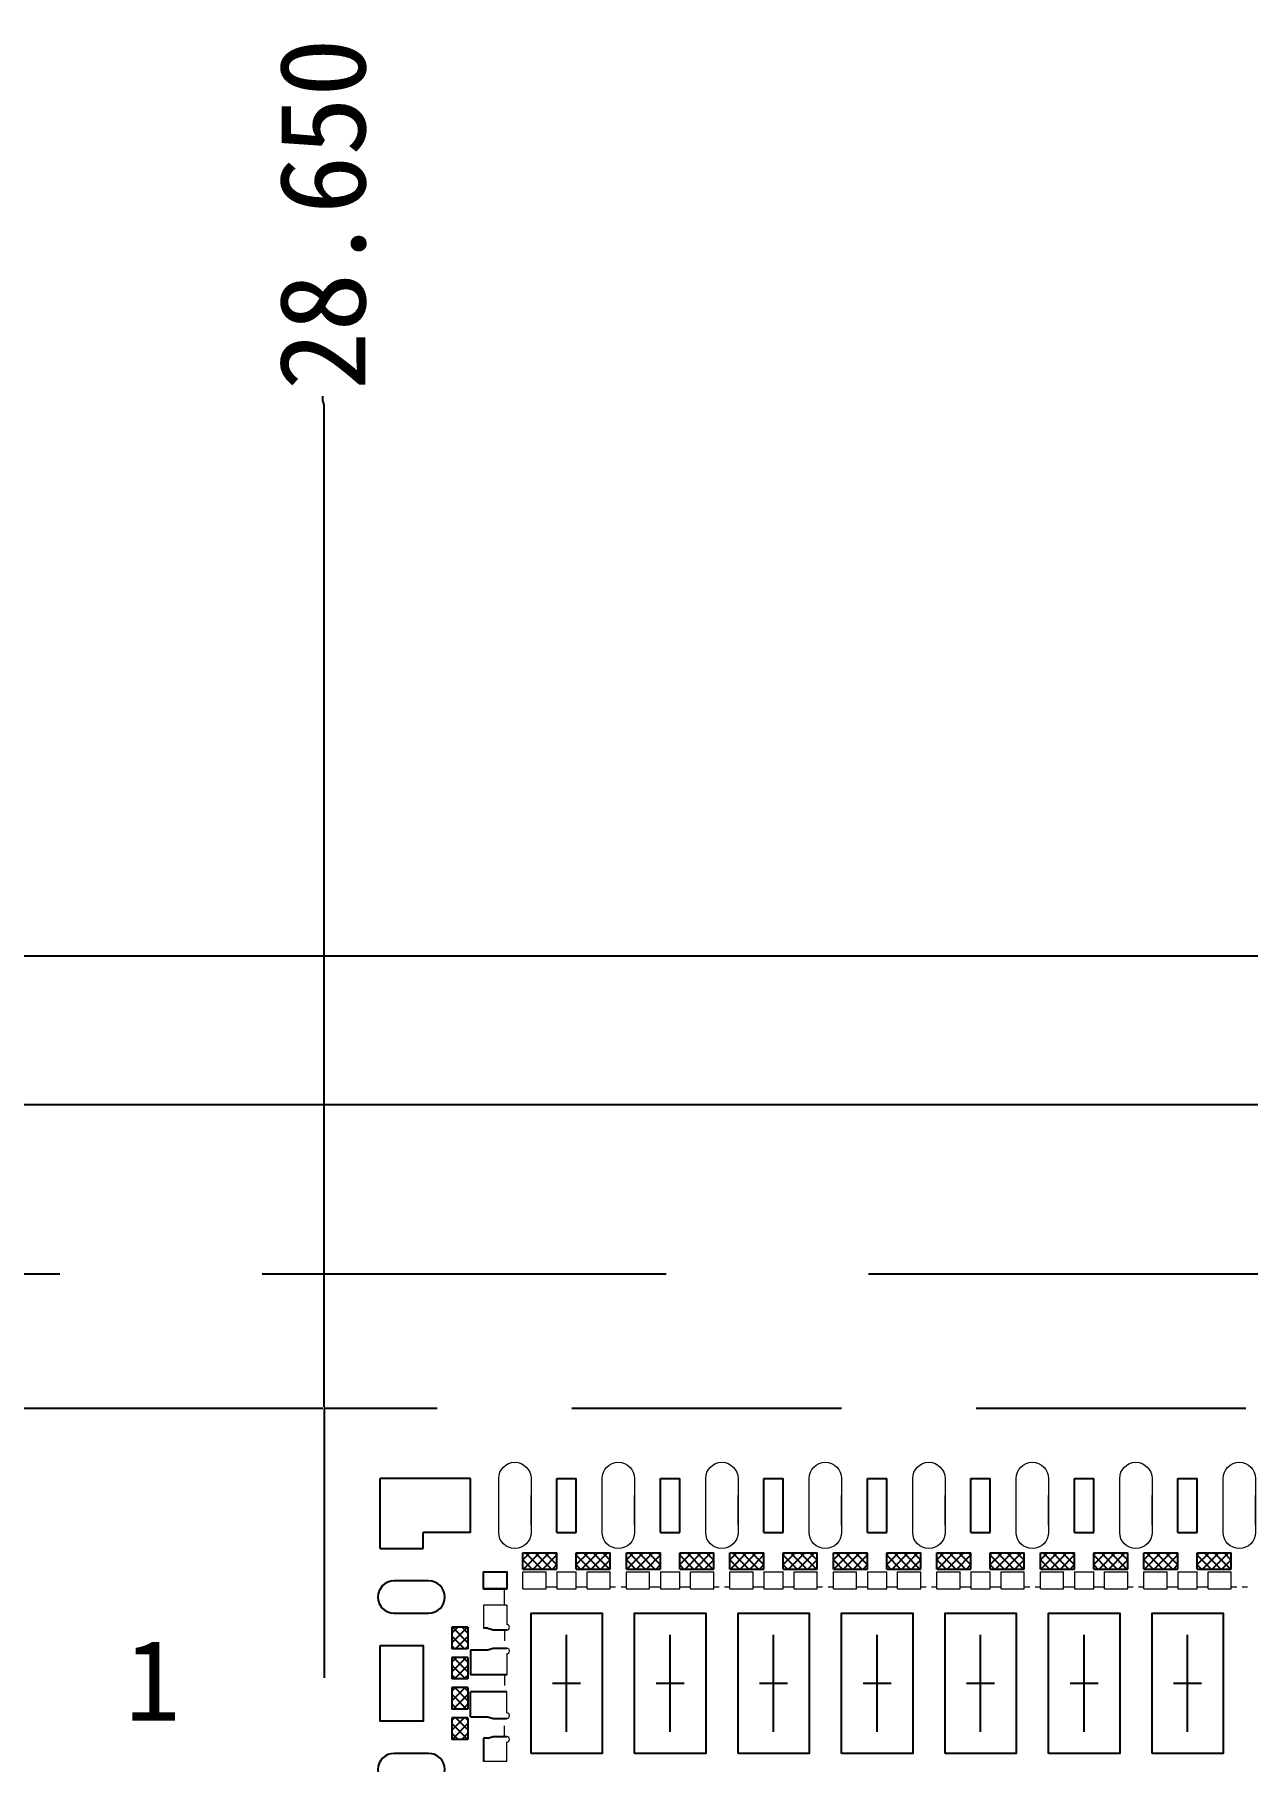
# Model space of a CAD drawing. Extents: x 741 to 839, y -25 to 98.
# Drawn here: x 761.22 to 772.47, y 82.19 to 98.21 of the extents above; entities that cross this region are included whole.
import ezdxf

# ---------------------------------------------------------------- set-up
doc = ezdxf.new("R2010")
doc.units = 0
for name, pattern in [('CENTER2', [28.575, 19.05, -3.175, 3.175, -3.175]), ('HIDDEN', [0.375, 0.25, -0.125]), ('HIDDEN2', [4.7625, 3.175, -1.5875])]:
    doc.linetypes.add(name, pattern=pattern)
for name, color, linetype in [('1', 7, 'Continuous'), ('1D', 4, 'Continuous'), ('DIE', 7, 'Continuous'), ('ECTH', 4, 'Continuous'), ('pkg', 2, 'Continuous'), ('PLATING', 3, 'Continuous'), ('中心线', 1, 'CENTER2'), ('图层1实体', 7, 'Continuous')]:
    doc.layers.add(name, color=color, linetype=linetype)
doc.layers.add('top', color=7, linetype='Continuous', lineweight=25)
doc.layers.add('标注线', color=3, linetype='Continuous', lineweight=9)
doc.styles.get("Standard").update_dxf_attribs({"font": ''})
doc.styles.get('Standard').set_extended_font_data('SimSun')
doc.dimstyles.new('ISO-25', dxfattribs={"dimtxt": 0.05, "dimasz": 0.01, "dimexe": 0.05, "dimexo": 0.05, "dimgap": 0.005, "dimtad": 1, "dimdec": 3, "dimdsep": 46, "dimtxsty": 'Standard', "dimcen": 2.5, "dimadec": 0, "dimazin": 0, "dimtfac": 1, "dimtdec": 3, "dimtmove": 0, "dimatfit": 3, "dimfxl": 1, "dimarcsym": 0})

# ---------------------------------------------------------------- blocks, each defined once
blk = doc.blocks.new('*D2')
at = {"layer": 'Defpoints', "color": 0, "transparency": 16777216}
for p in [(750.629, 85.461), (763.902, 85.461), (792.552, 55.711)]:
    blk.add_point(p, dxfattribs=at)
at = {"layer": '标注线', "color": 0, "lineweight": -2, "transparency": 16777216}
blk.add_line((763.892, 85.461), (750.629, 85.461), dxfattribs=at)
at = {"layer": '标注线', "color": 0, "transparency": 16777216, "insert": (748.941, 85.461), "char_height": 0.8, "attachment_point": 5}
blk.add_mtext('29.750', dxfattribs=at)
blk = doc.blocks.new('*D3')
at = {"layer": 'Defpoints', "color": 0, "transparency": 16777216}
for p in [(748.025, 86.711), (757.702, 86.711), (792.552, 55.711)]:
    blk.add_point(p, dxfattribs=at)
at = {"layer": '标注线', "color": 0, "lineweight": -2, "transparency": 16777216}
blk.add_line((757.692, 86.711), (748.025, 86.711), dxfattribs=at)
at = {"layer": '标注线', "color": 0, "transparency": 16777216, "insert": (744.339, 86.711), "char_height": 0.8, "attachment_point": 5}
blk.add_mtext('31.000%%P0.300\\PTAPE', dxfattribs=at)
blk = doc.blocks.new('*D4')
at = {"layer": 'Defpoints', "color": 0, "transparency": 16777216}
for p in [(750.629, 88.276), (792.017, 88.276), (792.552, 55.711)]:
    blk.add_point(p, dxfattribs=at)
at = {"layer": '标注线', "color": 0, "lineweight": -2, "transparency": 16777216}
blk.add_line((792.007, 88.276), (750.629, 88.276), dxfattribs=at)
at = {"layer": '标注线', "color": 0, "transparency": 16777216, "insert": (748.952, 88.276), "char_height": 0.8, "attachment_point": 5}
blk.add_mtext('32.565', dxfattribs=at)
blk = doc.blocks.new('*D5')
at = {"layer": 'Defpoints', "color": 0, "transparency": 16777216}
for p in [(750.629, 89.661), (758.702, 89.661), (792.552, 55.711)]:
    blk.add_point(p, dxfattribs=at)
at = {"layer": '标注线', "color": 0, "lineweight": -2, "transparency": 16777216}
blk.add_line((758.692, 89.661), (750.629, 89.661), dxfattribs=at)
at = {"layer": '标注线', "color": 0, "transparency": 16777216, "insert": (748.946, 89.661), "char_height": 0.8, "attachment_point": 5}
blk.add_mtext('33.950', dxfattribs=at)
blk = doc.blocks.new('*D6')
at = {"layer": 'Defpoints', "color": 0, "transparency": 16777216}
for p in [(757.692, 94.852), (757.702, 88.661), (792.552, 55.711)]:
    blk.add_point(p, dxfattribs=at)
at = {"layer": '标注线', "color": 0, "lineweight": -2, "transparency": 16777216}
for p, q in [((757.692, 94.812), (757.692, 94.852)), ((757.702, 94.772), (757.692, 94.812)), ((757.702, 88.671), (757.702, 94.772))]:
    blk.add_line(p, q, dxfattribs=at)
at = {"layer": '标注线', "color": 0, "transparency": 16777216, "insert": (757.692, 96.536), "char_height": 0.8, "attachment_point": 5, "rotation": 90}
blk.add_mtext('34.850', dxfattribs=at)
blk = doc.blocks.new('*D7')
at = {"layer": 'Defpoints', "color": 0, "transparency": 16777216}
for p in [(760.702, 94.852), (760.702, 80.561), (792.552, 55.711)]:
    blk.add_point(p, dxfattribs=at)
at = {"layer": '标注线', "color": 0, "lineweight": -2, "transparency": 16777216}
blk.add_line((760.702, 80.571), (760.702, 94.852), dxfattribs=at)
at = {"layer": '标注线', "color": 0, "transparency": 16777216, "insert": (760.702, 96.536), "char_height": 0.8, "attachment_point": 5, "rotation": 90}
blk.add_mtext('31.850', dxfattribs=at)
blk = doc.blocks.new('*D11')
at = {"layer": 'Defpoints', "color": 0, "transparency": 16777216}
for p in [(763.892, 94.851), (763.902, 85.461), (792.552, 55.711)]:
    blk.add_point(p, dxfattribs=at)
at = {"layer": '标注线', "color": 0, "lineweight": -2, "transparency": 16777216}
for p, q in [((763.892, 94.811), (763.892, 94.851)), ((763.902, 94.771), (763.892, 94.811)), ((763.902, 85.471), (763.902, 94.771))]:
    blk.add_line(p, q, dxfattribs=at)
at = {"layer": '标注线', "color": 0, "transparency": 16777216, "insert": (763.892, 96.539), "char_height": 0.8, "attachment_point": 5, "rotation": 90}
blk.add_mtext('28.650', dxfattribs=at)
blk = doc.blocks.new('*U13')
at = {"layer": 'pkg'}
blk.add_lwpolyline([(-0.33, -0.65), (-0.33, 0.65), (0.33, 0.65), (0.33, -0.65)], close=True, dxfattribs=at)
at = {"layer": '中心线'}
for p, q in [((0, -0.45), (0, 0.45)), ((-0.13, 0), (0.13, 0))]:
    blk.add_line(p, q, dxfattribs=at)
blk = doc.blocks.new('*U12')
at = {"layer": '标注线', "color": 0, "linetype": 'ByBlock', "lineweight": -2}
for p in [(0, 54.4), (0.96, 54.4), (1.92, 54.4), (2.88, 54.4), (3.84, 54.4), (4.8, 54.4), (5.76, 54.4)]:
    blk.add_blockref('*U13', p, dxfattribs=at)
blk = doc.blocks.new('*U18')
at = {"color": 7}
blk.add_lwpolyline([(-0.2, 0.35), (0.2, 0.35), (0.2, -0.35), (-0.2, -0.35)], close=True, dxfattribs=at)
blk = doc.blocks.new('*U19')
at = {"color": 0, "linetype": 'ByBlock', "lineweight": -2}
blk.add_blockref('*U18', (0, 54.4), dxfattribs=at)
blk = doc.blocks.new('*U21')
at = {"lineweight": 5}
for p, q in [((-0.15, 0.25), (-0.15, -0.25)), ((0.15, -0.25), (0.15, 0.25)), ((0.15, 0.184), (0.15, -0.091))]:
    blk.add_line(p, q, dxfattribs=at)
for centre, start, end in [((0, 0.25), 0, 180), ((0, -0.25), 180, 0)]:
    blk.add_arc(centre, 0.15, start, end, dxfattribs=at)
blk = doc.blocks.new('*U20')
at = {"color": 0, "linetype": 'ByBlock', "lineweight": -2}
for p in [(0, 0), (0.96, 0), (1.92, 0), (2.88, 0), (3.84, 0), (4.8, 0), (5.76, 0), (6.72, 0)]:
    blk.add_blockref('*U21', p, dxfattribs=at)
blk = doc.blocks.new('*U23')
at = {"color": 7}
for p, q in [((-0.09, 0.25), (-0.09, -0.25)), ((-0.09, 0.25), (0.09, 0.25)), ((0.09, 0.25), (0.09, -0.25)), ((-0.09, -0.25), (0.09, -0.25))]:
    blk.add_line(p, q, dxfattribs=at)
blk = doc.blocks.new('*U22')
at = {"color": 0, "linetype": 'ByBlock', "lineweight": -2}
for p in [(0, 0), (0.96, 0), (1.92, 0), (2.88, 0), (3.84, 0), (4.8, 0), (5.76, 0)]:
    blk.add_blockref('*U23', p, dxfattribs=at)
blk = doc.blocks.new('*U71')
at = {"color": 1, "ltscale": 10}
for p, q in [((0.16, 0.15), (-0.16, 0.15)), ((-0.16, -0.15), (0.16, -0.15))]:
    blk.add_line(p, q, dxfattribs=at)
at = {"layer": '1', "color": 1, "ltscale": 10}
for centre, start, end in [((-0.16, 0), 90, 270), ((0.16, 0), 270, 90)]:
    blk.add_arc(centre, 0.15, start, end, dxfattribs=at)
blk = doc.blocks.new('*U72')
at = {"layer": 'PLATING', "color": 0, "linetype": 'ByBlock', "lineweight": -2, "transparency": 16777216}
for p in [(0, 56), (0, 54.4)]:
    blk.add_blockref('*U71', p, dxfattribs=at)
blk = doc.blocks.new('*U77')
at = {"color": 7}
for p, q in [((-0.02, 0.435), (-0.06, 0.435)), ((-0.02, 0.435), (0.03, 0.42)), ((-0.18, 0.235), (-0.02, 0.235)), ((-0.18, 0.235), (-0.18, 0.005)), ((-0.02, 0.235), (0.03, 0.25)), ((0.155, 0.005), (-0.18, 0.005)), ((-0.18, -0.385), (-0.18, -0.155)), ((0.155, -0.155), (-0.18, -0.155)), ((-0.18, -0.385), (-0.02, -0.385)), ((-0.02, -0.385), (0.03, -0.4)), ((-0.02, -0.585), (-0.06, -0.585)), ((-0.06, -0.585), (-0.06, -0.8)), ((-0.02, -0.585), (0.03, -0.57))]:
    blk.add_line(p, q, dxfattribs=at)
at = {"layer": 'DIE', "lineweight": 15}
for p, q in [((0.155, 0.65), (-0.06, 0.65)), ((-0.06, 0.65), (-0.06, 0.435)), ((0.155, 0.65), (0.155, 0.47)), ((0.03, 0.42), (0.135, 0.42)), ((0.03, 0.25), (0.135, 0.25)), ((0.155, 0.2), (0.155, 0.005)), ((0.155, -0.35), (0.155, -0.155)), ((0.03, -0.4), (0.135, -0.4)), ((0.03, -0.57), (0.135, -0.57)), ((0.155, -0.8), (0.155, -0.62)), ((0.155, -0.8), (-0.06, -0.8))]:
    blk.add_line(p, q, dxfattribs=at)
at = {"layer": 'DIE'}
for p, q in [((0.03, 0.42), (0.155, 0.42)), ((0.03, 0.25), (0.155, 0.25)), ((0.03, -0.4), (0.155, -0.4)), ((0.03, -0.57), (0.155, -0.57))]:
    blk.add_line(p, q, dxfattribs=at)
at = {"layer": 'DIE', "lineweight": 15}
for centre in [(0.155, 0.445), (0.155, 0.225), (0.155, -0.375), (0.155, -0.595)]:
    blk.add_arc(centre, 0.025, 270, 90, dxfattribs=at)
at = {"layer": '图层1实体', "color": 4, "linetype": 'HIDDEN2', "lineweight": 15, "ltscale": 0.01}
for p, q in [((0.135, 0.75), (0.135, 0.8)), ((0.135, 0.65), (0.135, 0.7)), ((0.135, 0.42), (0.135, 0.25)), ((0.135, 0.005), (0.135, -0.155)), ((0.135, -0.57), (0.135, -0.4))]:
    blk.add_line(p, q, dxfattribs=at)
blk = doc.blocks.new('*U78')
at = {"color": 0, "linetype": 'ByBlock', "lineweight": -2, "transparency": 16777216}
blk.add_blockref('*U77', (0, 54.4), dxfattribs=at)
blk = doc.blocks.new('*U80')
at = {"lineweight": 15}
for p, q in [((-0.48, 0.08), (-0.48, -0.08)), ((-0.48, 0.08), (-0.265, 0.08)), ((-0.48, 0.08), (-0.265, 0.08)), ((-0.48, 0.08), (-0.265, 0.08)), ((-0.265, 0.08), (-0.265, -0.08)), ((-0.165, -0.08), (-0.165, 0.08)), ((-0.165, 0.08), (0.015, 0.08)), ((0.015, 0.08), (0.015, -0.08)), ((0.115, 0.08), (0.33, 0.08)), ((0.115, 0.08), (0.115, -0.08)), ((0.115, 0.08), (0.33, 0.08)), ((0.115, 0.08), (0.33, 0.08)), ((0.33, 0.08), (0.33, -0.08)), ((-0.48, -0.08), (-0.265, -0.08)), ((-0.165, -0.08), (0.015, -0.08)), ((0.115, -0.08), (0.33, -0.08))]:
    blk.add_line(p, q, dxfattribs=at)
at = {"color": 4, "linetype": 'HIDDEN2', "lineweight": 15, "ltscale": 0.01}
for p, q in [((-0.265, 0.06), (-0.165, 0.06)), ((0.015, 0.06), (0.115, 0.06)), ((0.33, 0.06), (0.38, 0.06)), ((0.43, 0.06), (0.48, 0.06))]:
    blk.add_line(p, q, dxfattribs=at)
blk = doc.blocks.new('*U79')
at = {"color": 0, "linetype": 'ByBlock', "lineweight": -2, "transparency": 16777216}
for p in [(0, 0), (0.96, 0), (1.92, 0), (2.88, 0), (3.84, 0), (4.8, 0), (5.76, 0)]:
    blk.add_blockref('*U80', p, dxfattribs=at)

msp = doc.modelspace()

# ---------------------------------------------------------------- hatches: boundary and pattern name
at = {"layer": 'PLATING'}
h = msp.add_hatch(dxfattribs=at)
h.set_pattern_fill('ANSI37', color=256, scale=0.02)
h.paths.add_polyline_path([(765.7468, 84.1207), (765.7468, 83.9707), (766.0618, 83.9707), (766.0618, 84.1207)])
h.paths.add_polyline_path([(766.5568, 83.9707), (766.5568, 84.1207), (766.2418, 84.1207), (766.2418, 83.9707)])
h = msp.add_hatch(dxfattribs=at)
h.set_pattern_fill('ANSI37', color=256, scale=0.02)
h.set_pattern_definition([(45, (0.96, 0), (-0.0449012806, 0.0449012806), []), (135, (0.96, 0), (-0.0449012806, -0.0449012806), [])])
h.paths.add_polyline_path([(766.7068, 84.1207), (766.7068, 83.9707), (767.0218, 83.9707), (767.0218, 84.1207)])
h.paths.add_polyline_path([(767.5168, 83.9707), (767.5168, 84.1207), (767.2018, 84.1207), (767.2018, 83.9707)])
h = msp.add_hatch(dxfattribs=at)
h.set_pattern_fill('ANSI37', color=256, scale=0.02)
h.set_pattern_definition([(45, (1.92, 0), (-0.0449012806, 0.0449012806), []), (135, (1.92, 0), (-0.0449012806, -0.0449012806), [])])
h.paths.add_polyline_path([(767.6668, 84.1207), (767.6668, 83.9707), (767.9818, 83.9707), (767.9818, 84.1207)])
h.paths.add_polyline_path([(768.4768, 83.9707), (768.4768, 84.1207), (768.1618, 84.1207), (768.1618, 83.9707)])
h = msp.add_hatch(dxfattribs=at)
h.set_pattern_fill('ANSI37', color=256, scale=0.02)
h.set_pattern_definition([(45, (2.88, 0), (-0.0449012806, 0.0449012806), []), (135, (2.88, 0), (-0.0449012806, -0.0449012806), [])])
h.paths.add_polyline_path([(768.6268, 84.1207), (768.6268, 83.9707), (768.9418, 83.9707), (768.9418, 84.1207)])
h.paths.add_polyline_path([(769.4368, 83.9707), (769.4368, 84.1207), (769.1218, 84.1207), (769.1218, 83.9707)])
h = msp.add_hatch(dxfattribs=at)
h.set_pattern_fill('ANSI37', color=256, scale=0.02)
h.set_pattern_definition([(45, (3.84, 0), (-0.0449012806, 0.0449012806), []), (135, (3.84, 0), (-0.0449012806, -0.0449012806), [])])
h.paths.add_polyline_path([(769.5868, 84.1207), (769.5868, 83.9707), (769.9018, 83.9707), (769.9018, 84.1207)])
h.paths.add_polyline_path([(770.3968, 83.9707), (770.3968, 84.1207), (770.0818, 84.1207), (770.0818, 83.9707)])
h = msp.add_hatch(dxfattribs=at)
h.set_pattern_fill('ANSI37', color=256, scale=0.02)
h.set_pattern_definition([(45, (4.8, 0), (-0.0449012806, 0.0449012806), []), (135, (4.8, 0), (-0.0449012806, -0.0449012806), [])])
h.paths.add_polyline_path([(770.5468, 84.1207), (770.5468, 83.9707), (770.8618, 83.9707), (770.8618, 84.1207)])
h.paths.add_polyline_path([(771.3568, 83.9707), (771.3568, 84.1207), (771.0418, 84.1207), (771.0418, 83.9707)])
h = msp.add_hatch(dxfattribs=at)
h.set_pattern_fill('ANSI37', color=256, scale=0.02)
h.set_pattern_definition([(45, (5.76, 0), (-0.0449012806, 0.0449012806), []), (135, (5.76, 0), (-0.0449012806, -0.0449012806), [])])
h.paths.add_polyline_path([(771.5068, 84.1207), (771.5068, 83.9707), (771.8218, 83.9707), (771.8218, 84.1207)])
h.paths.add_polyline_path([(772.3168, 83.9707), (772.3168, 84.1207), (772.0018, 84.1207), (772.0018, 83.9707)])
h = msp.add_hatch(dxfattribs=at)
h.set_pattern_fill('ANSI37', color=256, scale=0.02)
h.set_pattern_definition([(45, (0, 54.4), (-0.0449012806, 0.0449012806), []), (135, (0, 54.4), (-0.0449012806, -0.0449012806), [])])
h.paths.add_polyline_path([(765.2368, 83.4307), (765.0868, 83.4307), (765.0868, 83.2307), (765.2368, 83.2307)])
h.paths.add_polyline_path([(765.2368, 83.1507), (765.0868, 83.1507), (765.0868, 82.9507), (765.2368, 82.9507)])
h.paths.add_polyline_path([(765.2368, 82.8707), (765.0868, 82.8707), (765.0868, 82.6707), (765.2368, 82.6707)])
h.paths.add_polyline_path([(765.2368, 82.5907), (765.0868, 82.5907), (765.0868, 82.3907), (765.2368, 82.3907)])

# ---------------------------------------------------------------- linework, layer by layer
at = {"color": 7}
for p, q in [((764.4218, 84.1607, 0.1909), (764.4218, 84.8107, 0.1909)), ((765.2618, 84.8107, 0.1909), (764.4218, 84.8107, 0.1909)), ((765.2618, 84.3107, 0.1909), (765.2618, 84.8107, 0.1909)), ((764.8218, 84.1607, 0.1909), (764.8218, 84.3107, 0.1909)), ((765.2618, 84.3107, 0.1909), (764.8218, 84.3107, 0.1909))]:
    msp.add_line(p, q, dxfattribs=at)
at = {"ltscale": 10}
msp.add_line((764.4218, 84.1607, 0.1909), (764.8218, 84.1607, 0.1909), dxfattribs=at)
at = {"color": 7, "elevation": 0.1909}
msp.add_lwpolyline([(765.3818, 83.7857), (765.5968, 83.7857), (765.3818, 83.7857), (765.3818, 83.9457), (765.5968, 83.9457), (765.5968, 83.7857)], dxfattribs=at)
at = {"layer": '1D', "color": 2, "linetype": 'HIDDEN', "ltscale": 15}
msp.add_line((757.7018, 86.7107, 0.1909), (823.4518, 86.7107, 0.1909), dxfattribs=at)
at = {"layer": '1D', "linetype": 'HIDDEN', "ltscale": 10}
for p, q in [((821.2018, 85.4607, 0.1909), (763.9018, 85.4607, 0.1909)), ((763.9018, 85.4607, 0.1909), (763.9018, 25.9607, 0.1909))]:
    msp.add_line(p, q, dxfattribs=at)
at = {"layer": 'PLATING'}
for p, q in [((765.7468, 84.1207, 0.1909), (766.0618, 84.1207, 0.1909)), ((765.7468, 83.9707, 0.1909), (765.7468, 84.1207, 0.1909)), ((766.2418, 84.1207, 0.1909), (766.5568, 84.1207, 0.1909)), ((766.5568, 83.9707, 0.1909), (766.5568, 84.1207, 0.1909)), ((766.7068, 84.1207, 0.1909), (767.0218, 84.1207, 0.1909)), ((766.7068, 83.9707, 0.1909), (766.7068, 84.1207, 0.1909)), ((767.2018, 84.1207, 0.1909), (767.5168, 84.1207, 0.1909)), ((767.5168, 83.9707, 0.1909), (767.5168, 84.1207, 0.1909)), ((767.6668, 84.1207, 0.1909), (767.9818, 84.1207, 0.1909)), ((767.6668, 83.9707, 0.1909), (767.6668, 84.1207, 0.1909)), ((768.1618, 84.1207, 0.1909), (768.4768, 84.1207, 0.1909)), ((768.4768, 83.9707, 0.1909), (768.4768, 84.1207, 0.1909)), ((768.6268, 84.1207, 0.1909), (768.9418, 84.1207, 0.1909)), ((768.6268, 83.9707, 0.1909), (768.6268, 84.1207, 0.1909)), ((769.1218, 84.1207, 0.1909), (769.4368, 84.1207, 0.1909)), ((769.4368, 83.9707, 0.1909), (769.4368, 84.1207, 0.1909)), ((769.5868, 84.1207, 0.1909), (769.9018, 84.1207, 0.1909)), ((769.5868, 83.9707, 0.1909), (769.5868, 84.1207, 0.1909)), ((770.0818, 84.1207, 0.1909), (770.3968, 84.1207, 0.1909)), ((770.3968, 83.9707, 0.1909), (770.3968, 84.1207, 0.1909)), ((770.5468, 84.1207, 0.1909), (770.8618, 84.1207, 0.1909)), ((770.5468, 83.9707, 0.1909), (770.5468, 84.1207, 0.1909)), ((771.0418, 84.1207, 0.1909), (771.3568, 84.1207, 0.1909)), ((771.3568, 83.9707, 0.1909), (771.3568, 84.1207, 0.1909)), ((771.5068, 84.1207, 0.1909), (771.8218, 84.1207, 0.1909)), ((771.5068, 83.9707, 0.1909), (771.5068, 84.1207, 0.1909)), ((772.0018, 84.1207, 0.1909), (772.3168, 84.1207, 0.1909)), ((772.3168, 83.9707, 0.1909), (772.3168, 84.1207, 0.1909)), ((765.7468, 83.9707, 0.1909), (766.0618, 83.9707, 0.1909)), ((766.2418, 83.9707, 0.1909), (766.5568, 83.9707, 0.1909)), ((766.7068, 83.9707, 0.1909), (767.0218, 83.9707, 0.1909)), ((767.2018, 83.9707, 0.1909), (767.5168, 83.9707, 0.1909)), ((767.6668, 83.9707, 0.1909), (767.9818, 83.9707, 0.1909)), ((768.1618, 83.9707, 0.1909), (768.4768, 83.9707, 0.1909)), ((768.6268, 83.9707, 0.1909), (768.9418, 83.9707, 0.1909)), ((769.1218, 83.9707, 0.1909), (769.4368, 83.9707, 0.1909)), ((769.5868, 83.9707, 0.1909), (769.9018, 83.9707, 0.1909)), ((770.0818, 83.9707, 0.1909), (770.3968, 83.9707, 0.1909)), ((770.5468, 83.9707, 0.1909), (770.8618, 83.9707, 0.1909)), ((771.0418, 83.9707, 0.1909), (771.3568, 83.9707, 0.1909)), ((771.5068, 83.9707, 0.1909), (771.8218, 83.9707, 0.1909)), ((772.0018, 83.9707, 0.1909), (772.3168, 83.9707, 0.1909)), ((765.0868, 83.4307, 0.1909), (765.0868, 83.2307, 0.1909)), ((765.2368, 83.4307, 0.1909), (765.0868, 83.4307, 0.1909)), ((765.2368, 83.4307, 0.1909), (765.2368, 83.2307, 0.1909)), ((765.2368, 83.2307, 0.1909), (765.0868, 83.2307, 0.1909)), ((765.0868, 83.1507, 0.1909), (765.0868, 82.9507, 0.1909)), ((765.2368, 83.1507, 0.1909), (765.0868, 83.1507, 0.1909)), ((765.2368, 83.1507, 0.1909), (765.2368, 82.9507, 0.1909)), ((765.2368, 82.9507, 0.1909), (765.0868, 82.9507, 0.1909)), ((765.0868, 82.8707, 0.1909), (765.0868, 82.6707, 0.1909)), ((765.2368, 82.8707, 0.1909), (765.0868, 82.8707, 0.1909)), ((765.2368, 82.8707, 0.1909), (765.2368, 82.6707, 0.1909)), ((765.2368, 82.6707, 0.1909), (765.0868, 82.6707, 0.1909)), ((765.0868, 82.5907, 0.1909), (765.0868, 82.3907, 0.1909)), ((765.2368, 82.5907, 0.1909), (765.0868, 82.5907, 0.1909)), ((765.2368, 82.5907, 0.1909), (765.2368, 82.3907, 0.1909)), ((765.2368, 82.3907, 0.1909), (765.0868, 82.3907, 0.1909))]:
    msp.add_line(p, q, dxfattribs=at)
at = {"layer": 'PLATING', "color": 3}
for p, q in [((766.0618, 83.9707, 0.1909), (766.0618, 84.1207, 0.1909)), ((766.2418, 83.9707, 0.1909), (766.2418, 84.1207, 0.1909)), ((767.0218, 83.9707, 0.1909), (767.0218, 84.1207, 0.1909)), ((767.2018, 83.9707, 0.1909), (767.2018, 84.1207, 0.1909)), ((767.9818, 83.9707, 0.1909), (767.9818, 84.1207, 0.1909)), ((768.1618, 83.9707, 0.1909), (768.1618, 84.1207, 0.1909)), ((768.9418, 83.9707, 0.1909), (768.9418, 84.1207, 0.1909)), ((769.1218, 83.9707, 0.1909), (769.1218, 84.1207, 0.1909)), ((769.9018, 83.9707, 0.1909), (769.9018, 84.1207, 0.1909)), ((770.0818, 83.9707, 0.1909), (770.0818, 84.1207, 0.1909)), ((770.8618, 83.9707, 0.1909), (770.8618, 84.1207, 0.1909)), ((771.0418, 83.9707, 0.1909), (771.0418, 84.1207, 0.1909)), ((771.8218, 83.9707, 0.1909), (771.8218, 84.1207, 0.1909)), ((772.0018, 83.9707, 0.1909), (772.0018, 84.1207, 0.1909))]:
    msp.add_line(p, q, dxfattribs=at)
at = {"layer": 'top'}
msp.add_line((758.7018, 89.6607, 0.1909), (823.4518, 89.6607, 0.1909), dxfattribs=at)
at = {"layer": '图层1实体', "color": 4, "linetype": 'HIDDEN2', "lineweight": 15, "ltscale": 0.01}
msp.add_line((765.5768, 83.6357, 0.1909), (765.5768, 83.7857, 0.1909), dxfattribs=at)

# ---------------------------------------------------------------- block references
at = {"color": 7, "xscale": -1, "rotation": 180}
for name, p in [('*U20', (765.6718, 84.5607, 0.1909)), ('*U22', (766.1518, 84.5607, 0.1909))]:
    msp.add_blockref(name, p, dxfattribs=at)
at = {"color": 4, "xscale": -1, "rotation": 180}
msp.add_blockref('*U79', (766.2268, 83.8657, 0.1909), dxfattribs=at)
at = {"color": 4}
msp.add_blockref('*U78', (765.4418, 28.5857, 0.1909), dxfattribs=at)
at = {"color": 7}
msp.add_blockref('*U19', (764.6218, 28.5107, 0.1909), dxfattribs=at)
at = {"layer": 'PLATING', "color": 4}
msp.add_blockref('*U72', (764.7118, 27.7107, 0.1909), dxfattribs=at)
at = {"layer": '标注线', "color": 4}
msp.add_blockref('*U12', (766.1518, 28.5107, 0.1909), dxfattribs=at)

# ---------------------------------------------------------------- texts
at = {"layer": 'ECTH'}
msp.add_text('1', height=0.75, dxfattribs=at).set_placement((762.0573, 82.564, 0.1909))

# ---------------------------------------------------------------- dimensions: what is measured, and where the dimension line sits
at = {"layer": '标注线', "color": 4}
for feature_location, offset, dtype, override, picture, middle in [((763.9018, 85.4607, 0.1909), (-0.01, 9.3905), 1, {"dimtxt": 0.8, "dimasz": 0.02, "dimexe": 0.02, "dimexo": 0.01, "dimgap": 0.03, "dimtad": 0, "dimzin": 0}, '*D11', (763.8918, 96.5392, 0.1909)), ((757.7018, 88.6607, 0.1909), (-0.01, 6.1913), 1, {"dimtxt": 0.8, "dimasz": 0.02, "dimexe": 0.02, "dimexo": 0.01, "dimgap": 0.03, "dimtad": 0, "dimdec": 3, "dimzin": 0, "dimdsep": 46}, '*D6', (757.6918, 96.5356, 0.1909)), ((760.7018, 80.5607, 0.1909), (0, 14.2913), 1, {"dimtxt": 0.8, "dimasz": 0.02, "dimexe": 0.02, "dimexo": 0.01, "dimgap": 0.03, "dimtad": 0, "dimdec": 3, "dimzin": 0, "dimdsep": 46}, '*D7', (760.7018, 96.5356, 0.1909)), ((758.7018, 89.6607, 0.1909), (-8.0724, 0), 0, {"dimtxt": 0.8, "dimasz": 0.02, "dimexe": 0.02, "dimexo": 0.01, "dimgap": 0.03, "dimtad": 0, "dimdec": 3, "dimzin": 0, "dimdsep": 46}, '*D5', (748.9458, 89.6607, 0.1909)), ((792.0174, 88.2757, 0.1909), (-41.388, 0), 0, {"dimtxt": 0.8, "dimasz": 0.02, "dimexe": 0.02, "dimexo": 0.01, "dimgap": 0.03, "dimtad": 0, "dimdec": 3, "dimzin": 0, "dimdsep": 46}, '*D4', (748.9525, 88.2757, 0.1909)), ((763.9018, 85.4607, 0.1909), (-13.2724, 0), 0, {"dimtxt": 0.8, "dimasz": 0.02, "dimexe": 0.02, "dimexo": 0.01, "dimgap": 0.03, "dimtad": 0, "dimdec": 3, "dimzin": 0, "dimdsep": 46}, '*D2', (748.9413, 85.4607, 0.1909))]:
    dim = msp.add_ordinate_dim(feature_location=feature_location, offset=offset, dtype=dtype, origin=(792.5518, 55.7107, 0.1909), dimstyle='ISO-25', override=override, dxfattribs=at)
    dim.commit()
    dim.dimension.update_dxf_attribs({"geometry": picture, "text_midpoint": middle})
dim = msp.add_ordinate_dim(feature_location=(757.7018, 86.7107, 0.1909), offset=(-9.6767, 0), dtype=0, origin=(792.5518, 55.7107, 0.1909), text='<>%%P0.300\\PTAPE', dimstyle='ISO-25', override={"dimtxt": 0.8, "dimasz": 0.02, "dimexe": 0.02, "dimexo": 0.01, "dimgap": 0.03, "dimtad": 0, "dimdec": 3, "dimzin": 0, "dimdsep": 46}, dxfattribs=at)
dim.commit()
dim.dimension.update_dxf_attribs({"geometry": '*D3', "text_midpoint": (744.3392, 86.7107, 0.1909)})

doc.saveas('drawing.dxf')
